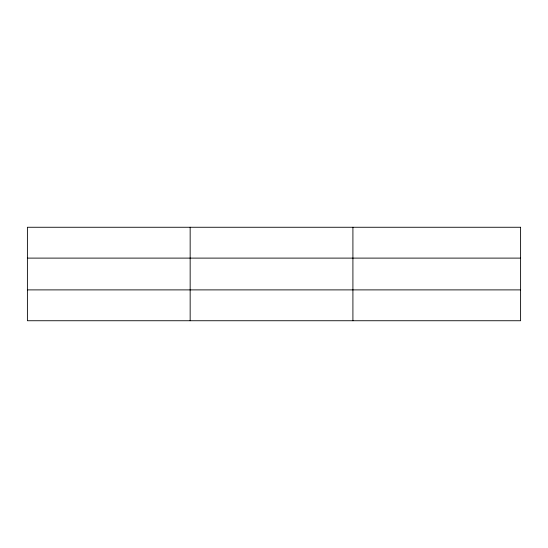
<?xml version="1.0" encoding="UTF-8"?>
<svg xmlns="http://www.w3.org/2000/svg" width="548" height="548" viewBox="0 0 548 548"><rect width="100%" height="100%" fill="white"/><g stroke="black" fill="none" stroke-linecap="round" stroke-linejoin="round"><path stroke-width="0.82" d="M190.156 320.738L190.156 227.262M352.912 320.738L352.912 227.262M27.4 258.108L520.6 258.108M27.4 289.892L520.6 289.892M520.6 227.262L520.6 320.738L27.4 320.738L27.4 227.262L520.6 227.262"/></g></svg>
